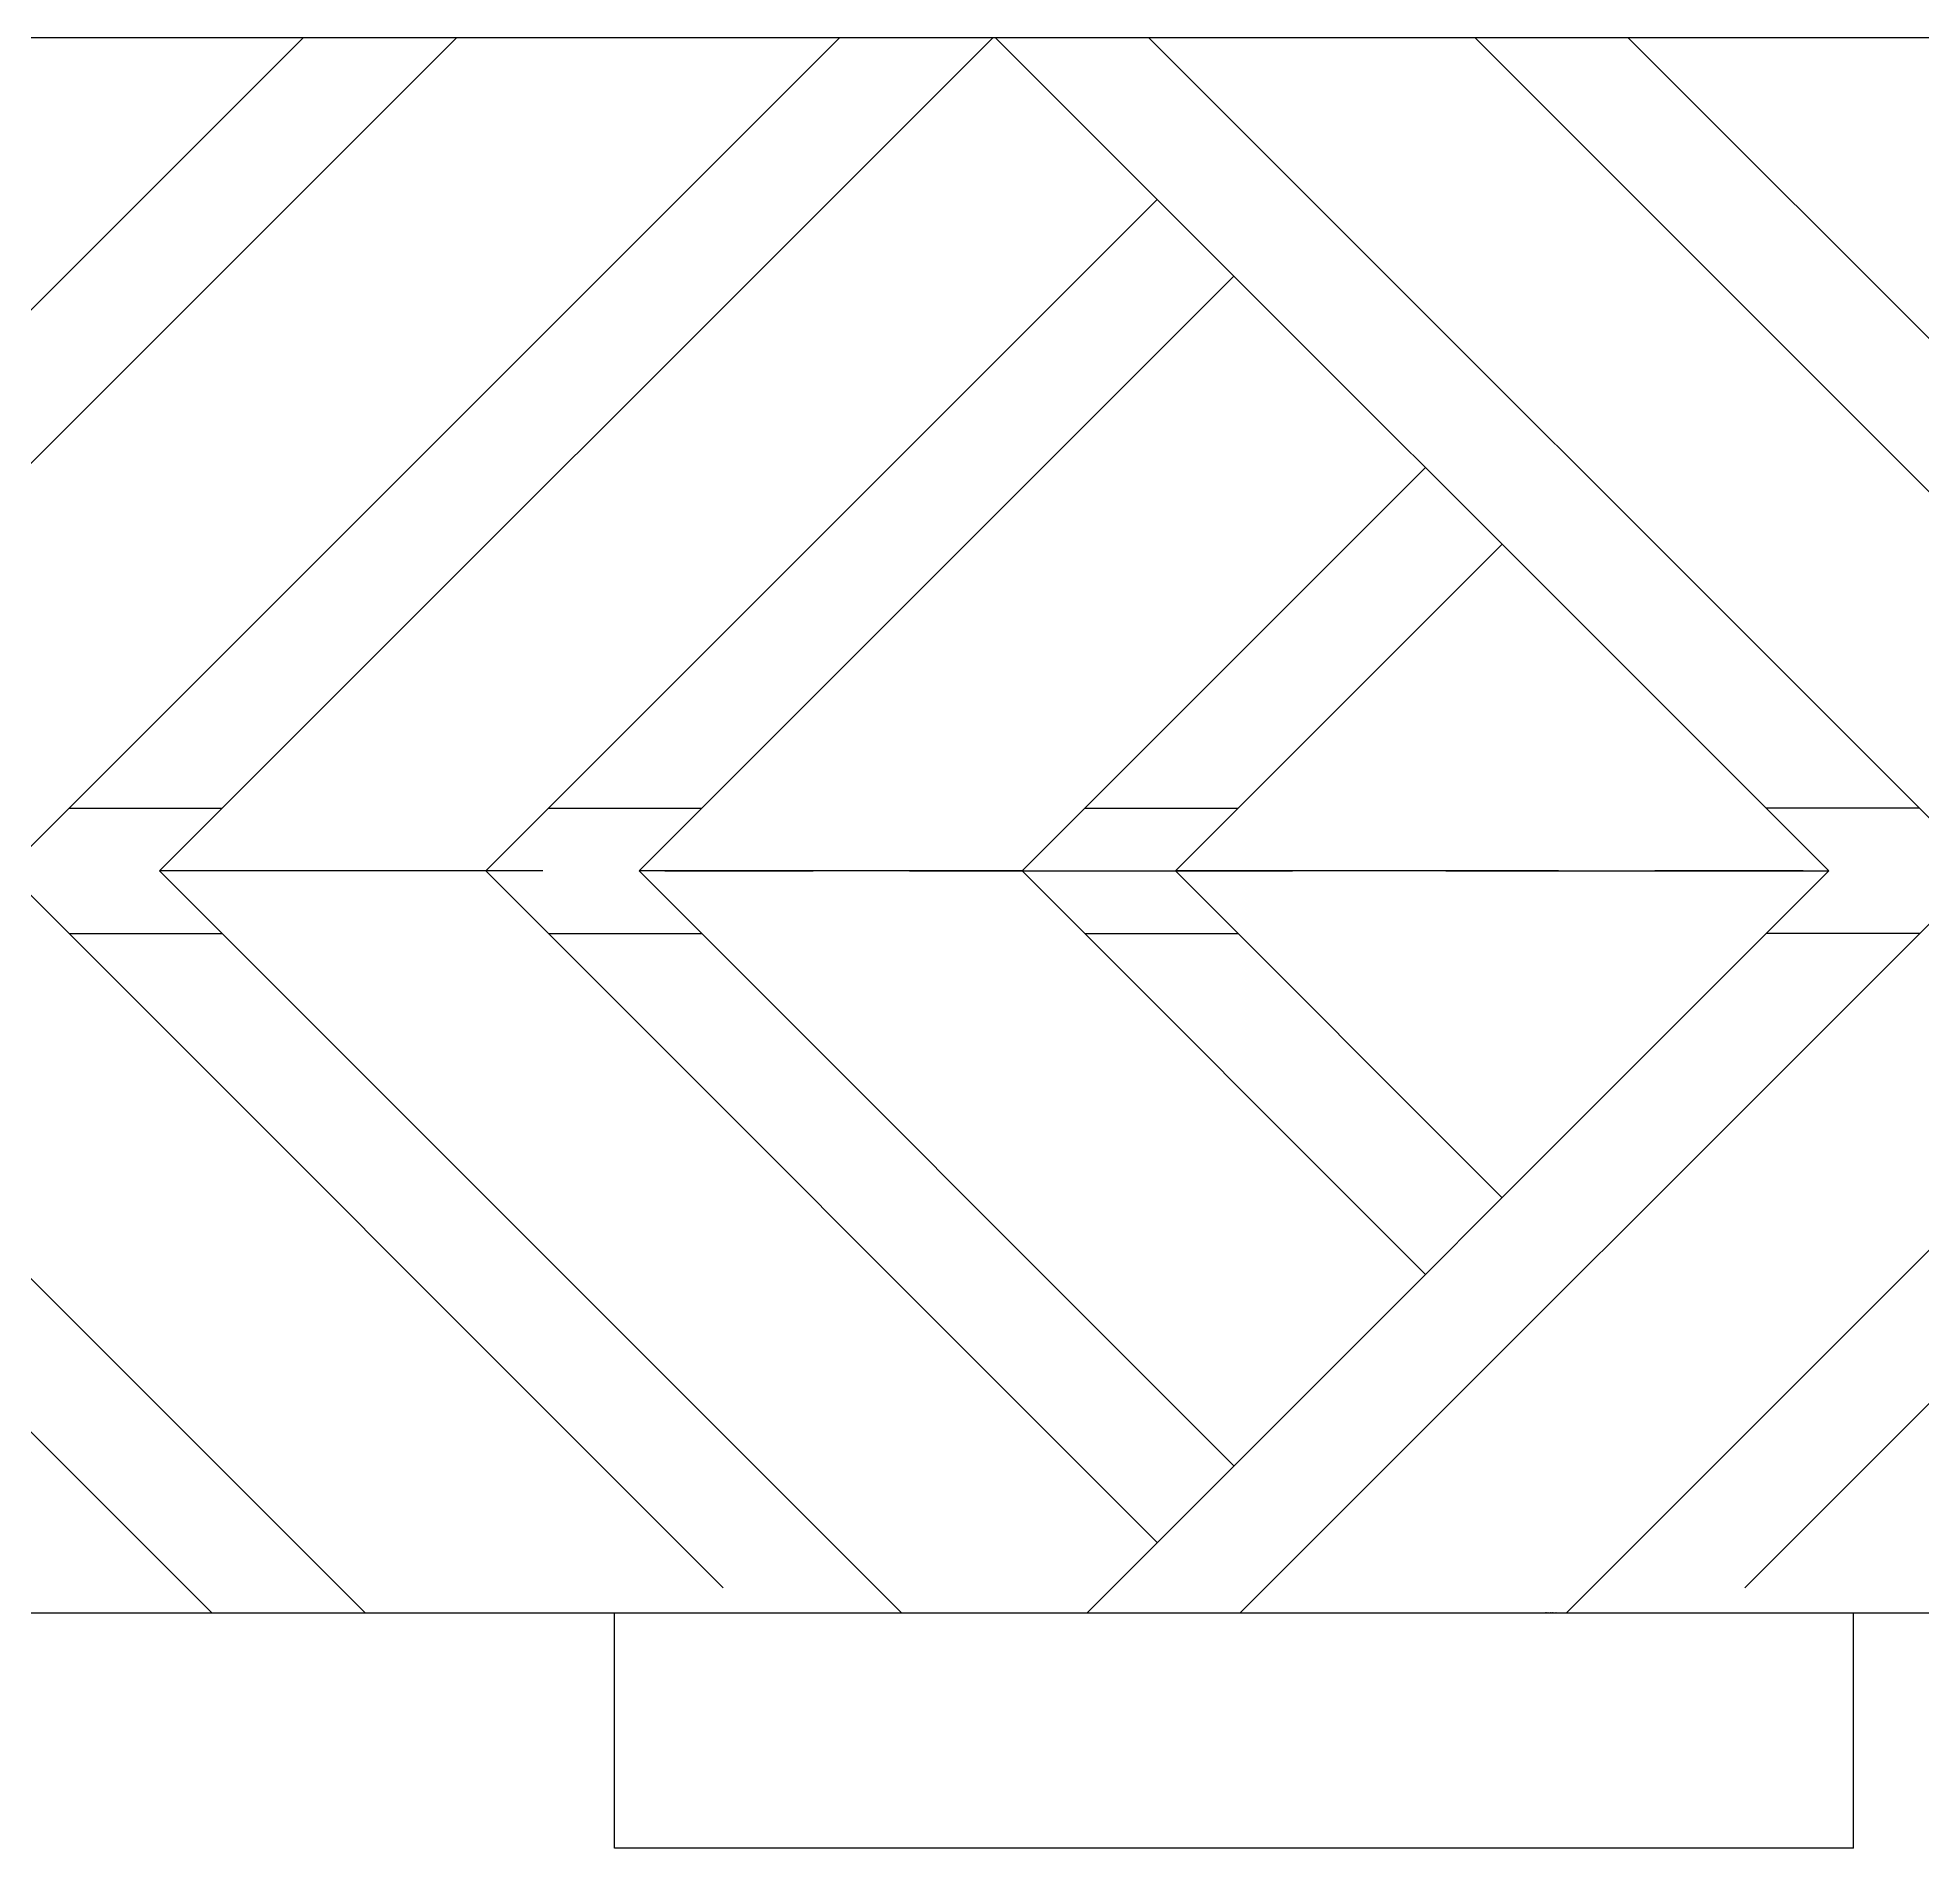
# Model space of a CAD drawing. Extents: x -121210 to 57230, y 84783 to 157800.
# Drawn here: x -31096 to -30889.2, y 117459.5 to 117658.2 of the extents above; entities that cross this region are included whole.
import ezdxf

# ---------------------------------------------------------------- set-up
doc = ezdxf.new("R2010")
doc.units = 0
doc.header["$MEASUREMENT"] = 0
doc.layers.get('0').update_dxf_attribs({"linetype": 'CONTINUOUS'})
doc.styles.add('arial', font='', dxfattribs={"width": 0.8})
doc.styles.get('arial').set_extended_font_data('Arial Black')

# ---------------------------------------------------------------- blocks, each defined once
blk = doc.blocks.new('A$C1C31036F')
for p, q in [((5649.82, 650.04), (1321.44, 650.04)), ((2111.09, 467.17), (2293.97, 650.04)), ((2144.73, 467.17), (2327.6, 650.04)), ((2228.81, 467.17), (2411.69, 650.04)), ((2262.44, 467.17), (2445.32, 650.04)), ((2628.79, 467.17), (2445.91, 650.04)), ((2662.42, 467.17), (2479.54, 650.04)), ((2734, 467.17), (2551.13, 650.04)), ((2767.64, 467.17), (2584.76, 650.04)), ((2334.02, 467.17), (2481.41, 614.55)), ((2367.66, 467.17), (2498.22, 597.73)), ((2451.74, 467.17), (2540.26, 555.69)), ((2485.37, 467.17), (2557.08, 538.87)), ((2242.57, 480.92), (2276.2, 480.92)), ((2347.78, 480.92), (2381.41, 480.92)), ((2465.5, 480.92), (2499.13, 480.92)), ((2648.67, 480.92), (2615.03, 480.92)), ((2111.09, 467.17), (2273.97, 304.29)), ((2144.73, 467.17), (2307.61, 304.29)), ((2228.81, 467.17), (2386.12, 309.85)), ((2294.99, 467.17), (2262.44, 467.17)), ((2294.99, 467.17), (2262.44, 467.17)), ((2346.52, 467.17), (2262.44, 467.17)), ((2346.52, 467.17), (2262.44, 467.17)), ((2346.52, 467.17), (2262.44, 467.17)), ((2346.52, 467.17), (2262.44, 467.17)), ((2346.52, 467.17), (2262.44, 467.17)), ((2346.52, 467.17), (2262.44, 467.17)), ((2262.44, 467.17), (2425.32, 304.29)), ((2334.02, 467.17), (2481.41, 319.78)), ((2367.66, 467.17), (2498.22, 336.6)), ((2451.74, 467.17), (2367.66, 467.17)), ((2451.74, 467.17), (2367.66, 467.17)), ((2451.74, 467.17), (2367.66, 467.17)), ((2451.74, 467.17), (2367.66, 467.17)), ((2451.74, 467.17), (2367.66, 467.17)), ((2451.74, 467.17), (2367.66, 467.17)), ((2451.74, 467.17), (2367.66, 467.17)), ((2451.74, 467.17), (2367.66, 467.17)), ((2400.2, 467.17), (2367.66, 467.17)), ((2400.2, 467.17), (2367.66, 467.17)), ((2373.31, 467.17), (2405.86, 467.17)), ((2373.31, 467.17), (2405.86, 467.17)), ((2426.99, 467.17), (2511.07, 467.17)), ((2426.99, 467.17), (2511.07, 467.17)), ((2426.99, 467.17), (2511.07, 467.17)), ((2426.99, 467.17), (2511.07, 467.17)), ((2426.99, 467.17), (2511.07, 467.17)), ((2426.99, 467.17), (2511.07, 467.17)), ((2451.74, 467.17), (2540.26, 378.64)), ((2628.79, 467.17), (2465.91, 304.29)), ((2478.53, 467.17), (2511.07, 467.17)), ((2478.53, 467.17), (2511.07, 467.17)), ((2485.37, 467.17), (2557.08, 395.46)), ((2569.45, 467.17), (2485.37, 467.17)), ((2569.45, 467.17), (2485.37, 467.17)), ((2569.45, 467.17), (2485.37, 467.17)), ((2569.45, 467.17), (2485.37, 467.17)), ((2569.45, 467.17), (2485.37, 467.17)), ((2569.45, 467.17), (2485.37, 467.17)), ((2517.92, 467.17), (2485.37, 467.17)), ((2517.92, 467.17), (2485.37, 467.17)), ((2662.42, 467.17), (2499.54, 304.29)), ((2544.71, 467.17), (2628.79, 467.17)), ((2544.71, 467.17), (2628.79, 467.17)), ((2544.71, 467.17), (2628.79, 467.17)), ((2544.71, 467.17), (2628.79, 467.17)), ((2544.71, 467.17), (2628.79, 467.17)), ((2544.71, 467.17), (2628.79, 467.17)), ((2544.71, 467.17), (2628.79, 467.17)), ((2544.71, 467.17), (2628.79, 467.17)), ((2734, 467.17), (2571.12, 304.29)), ((2623.13, 467.17), (2590.59, 467.17)), ((2623.13, 467.17), (2590.59, 467.17)), ((2596.24, 467.17), (2628.79, 467.17)), ((2596.24, 467.17), (2628.79, 467.17)), ((2767.64, 467.17), (2610.32, 309.85)), ((2242.57, 453.41), (2276.2, 453.41)), ((2347.78, 453.41), (2381.41, 453.41)), ((2465.5, 453.41), (2499.13, 453.41)), ((2648.67, 453.41), (2615.03, 453.41)), ((3085.57, 304.29), (1910.88, 304.29)), ((2362.26, 252.68), (2362.26, 304.29)), ((2634.19, 252.68), (2634.19, 304.29)), ((2634.19, 252.68), (2362.26, 252.68))]:
    blk.add_line(p, q)
at = {"style": 'arial', "text_generation_flag": 2}
blk.add_text('DISEÑADO POR: ANGEL LARA', height=0.1982, rotation=359.6198, dxfattribs=at).set_placement((2571.12, 304.29))

msp = doc.modelspace()

# ---------------------------------------------------------------- block references
at = {"xscale": 0.5, "yscale": 0.5, "zscale": 0.5}
msp.add_blockref('A$C1C31036F', (-32213.82, 117333.19), dxfattribs=at)

doc.saveas('drawing.dxf')
